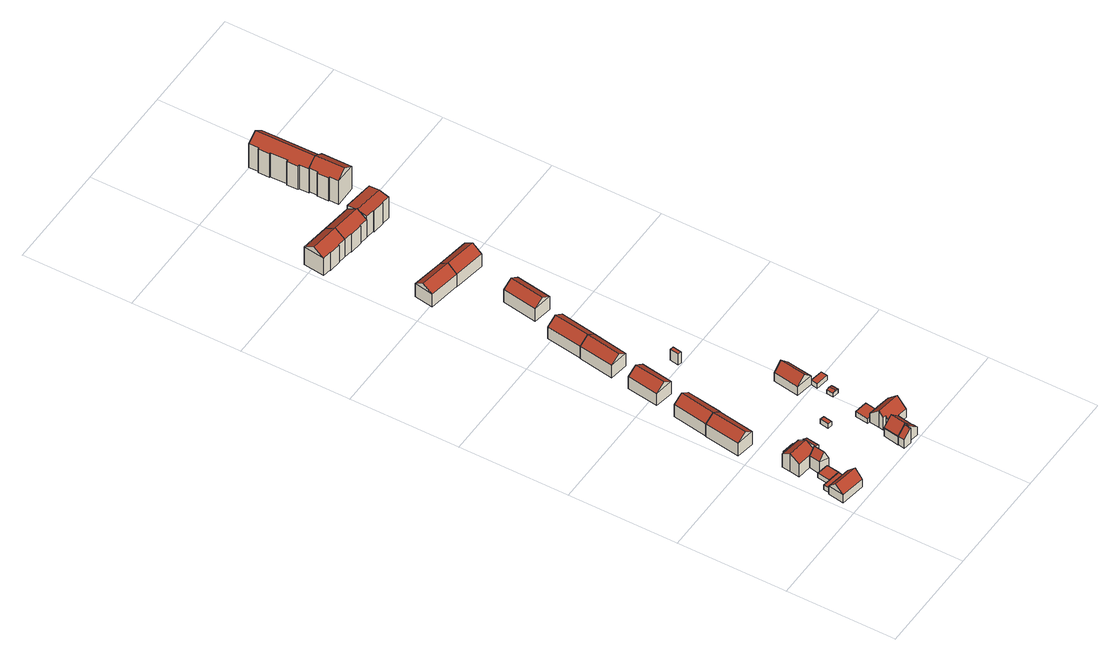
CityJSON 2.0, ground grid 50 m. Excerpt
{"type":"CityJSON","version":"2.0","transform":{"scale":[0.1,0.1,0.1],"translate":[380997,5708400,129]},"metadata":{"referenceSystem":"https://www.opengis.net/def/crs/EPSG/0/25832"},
"CityObjects":{
"building1":{"type":"Building","attributes":{"Gemeindeschluessel":"05911000","Geometrietyp2DReferenz":"3000","function":"31001_1010","roofType":"5000","measuredHeight":8.01,"storeysAboveGround":1},"address":[{"country":"Germany","locality":"Bochum","thoroughfareNumber":"64","thoroughfareName":"Kirchharpener Str."}],"geometry":[{"type":"Solid","lod":"2","boundaries":[[[[0,1,2,3]],[[4,5,1,0]],[[6,7,5,4]],[[8,9,7,6]],[[10,11,9,8]],[[3,2,11,10]],[[8,6,4,0,12,13]],[[13,12,3,10]],[[8,13,10]],[[3,12,0]],[[1,5,7,9,11,2]]]],"semantics":{"surfaces":[{"type":"WallSurface"},{"type":"RoofSurface"},{"type":"GroundSurface"}],"values":[[0,0,0,0,0,0,1,1,0,0,2]]}}]},
"building2":{"type":"Building","attributes":{"Gemeindeschluessel":"05911000","Geometrietyp2DReferenz":"3000","function":"31001_2463","roofType":"1000","measuredHeight":2.48,"storeysAboveGround":1},"geometry":[{"type":"Solid","lod":"2","boundaries":[[[[14,15,16,17]],[[18,19,15,14]],[[20,21,19,18]],[[17,16,21,20]],[[18,14,17,20]],[[15,19,21,16]]]],"semantics":{"surfaces":[{"type":"WallSurface"},{"type":"RoofSurface"},{"type":"GroundSurface"}],"values":[[0,0,0,0,1,2]]}}]},
"building3":{"type":"Building","attributes":{"Gemeindeschluessel":"05911000","Geometrietyp2DReferenz":"3000","function":"31001_2463","roofType":"1000","measuredHeight":2.49,"storeysAboveGround":1},"geometry":[{"type":"Solid","lod":"2","boundaries":[[[[22,23,24,25]],[[26,27,23,22]],[[28,29,27,26]],[[25,24,29,28]],[[26,22,25,28]],[[23,27,29,24]]]],"semantics":{"surfaces":[{"type":"WallSurface"},{"type":"RoofSurface"},{"type":"GroundSurface"}],"values":[[0,0,0,0,1,2]]}}]},
"building4":{"type":"Building","attributes":{"Gemeindeschluessel":"05911000","Geometrietyp2DReferenz":"3000","function":"31001_1010"},"address":[{"country":"Germany","locality":"Bochum","thoroughfareNumber":"62","thoroughfareName":"Kirchharpener Str."}],"children":["building4-1","building4-2","building4-3"]},
"building4-1":{"type":"BuildingPart","attributes":{"roofType":"3100","measuredHeight":10.05,"storeysAboveGround":2},"parents":["building4"],"geometry":[{"type":"Solid","lod":"2","boundaries":[[[[30,31,32,33]],[[34,35,31,30]],[[36,37,35,34]],[[30,38,34]],[[33,39,40,38,30]],[[34,38,40,41,36]],[[31,35,37,42,32]],[[42,37,36,43]],[[32,42,43,33]],[[40,39,44,41]],[[41,44,43,36]],[[44,39,33,43]]]],"semantics":{"surfaces":[{"type":"WallSurface"},{"type":"RoofSurface"},{"type":"GroundSurface"},{"type":"ClosureSurface"}],"values":[[0,0,0,0,1,1,2,3,3,0,3,3]]}}]},
"building4-2":{"type":"BuildingPart","attributes":{"roofType":"3100","measuredHeight":9.7,"storeysAboveGround":2},"parents":["building4"],"geometry":[{"type":"Solid","lod":"2","boundaries":[[[[45,46,47,48]],[[49,50,46,45]],[[51,52,50,49]],[[53,54,52,51]],[[55,56,54,53]],[[48,47,37,36,57]],[[58,55,53,51,49,45,59]],[[48,57,41,44,60,59,45]],[[46,50,52,54,56,61,42,37,47]],[[58,59,62]],[[56,55,58,62,61]],[[62,59,60]],[[62,60,44,43,42,61]],[[41,57,36]],[[42,43,36,37]],[[43,44,41,36]]]],"semantics":{"surfaces":[{"type":"WallSurface"},{"type":"RoofSurface"},{"type":"GroundSurface"},{"type":"ClosureSurface"}],"values":[[0,0,0,0,0,0,1,1,2,0,3,0,3,0,3,3]]}}]},
"building4-3":{"type":"BuildingPart","attributes":{"roofType":"2100","measuredHeight":9.58,"storeysAboveGround":2},"parents":["building4"],"geometry":[{"type":"Solid","lod":"2","boundaries":[[[[63,64,56,55,65]],[[66,33,32,64,63]],[[65,58,62,60,67,66,63]],[[42,61,56,64,32]],[[33,66,67,39]],[[32,33,43,42]],[[33,39,44,43]],[[44,39,67,60]],[[58,65,55]],[[61,62,58,55,56]],[[42,43,44,60,62,61]]]],"semantics":{"surfaces":[{"type":"WallSurface"},{"type":"RoofSurface"},{"type":"GroundSurface"},{"type":"ClosureSurface"}],"values":[[0,0,1,2,0,3,3,0,0,3,3]]}}]},
"building5":{"type":"Building","attributes":{"Gemeindeschluessel":"05911000","Geometrietyp2DReferenz":"3000","function":"31001_2463","roofType":"2100","measuredHeight":3.97,"storeysAboveGround":1},"geometry":[{"type":"Solid","lod":"2","boundaries":[[[[68,69,70,71]],[[72,73,69,68]],[[74,75,73,72]],[[71,70,75,74]],[[72,68,71,74]],[[69,73,75,70]]]],"semantics":{"surfaces":[{"type":"WallSurface"},{"type":"RoofSurface"},{"type":"GroundSurface"}],"values":[[0,0,0,0,1,2]]}}]},
"building6":{"type":"Building","attributes":{"Gemeindeschluessel":"05911000","Geometrietyp2DReferenz":"3000","function":"31001_1010","roofType":"3100","measuredHeight":10.08,"storeysAboveGround":2},"address":[{"country":"Germany","locality":"Bochum","thoroughfareNumber":"21","thoroughfareName":"In der Delle"}],"geometry":[{"type":"Solid","lod":"2","boundaries":[[[[76,77,78,79]],[[80,81,77,76]],[[82,83,81,80]],[[79,78,83,82]],[[76,84,80]],[[82,85,79]],[[79,85,84,76]],[[80,84,85,82]],[[77,81,83,78]]]],"semantics":{"surfaces":[{"type":"WallSurface"},{"type":"RoofSurface"},{"type":"GroundSurface"}],"values":[[0,0,0,0,0,0,1,1,2]]}}]},
"building7":{"type":"Building","attributes":{"Gemeindeschluessel":"05911000","Geometrietyp2DReferenz":"3000","function":"31001_1010","roofType":"3100","measuredHeight":9.87,"storeysAboveGround":2},"address":[{"country":"Germany","locality":"Bochum","thoroughfareNumber":"19","thoroughfareName":"In der Delle"}],"geometry":[{"type":"Solid","lod":"2","boundaries":[[[[86,87,88,76]],[[89,90,87,86]],[[91,92,90,89]],[[76,88,92,91]],[[86,93,89]],[[91,84,76]],[[76,84,93,86]],[[89,93,84,91]],[[87,90,92,88]]]],"semantics":{"surfaces":[{"type":"WallSurface"},{"type":"RoofSurface"},{"type":"GroundSurface"}],"values":[[0,0,0,0,0,0,1,1,2]]}}]},
"building8":{"type":"Building","attributes":{"Gemeindeschluessel":"05911000","Geometrietyp2DReferenz":"3000","function":"31001_1010","roofType":"2100","measuredHeight":8.19,"storeysAboveGround":1},"geometry":[{"type":"Solid","lod":"2","boundaries":[[[[94,95,96,97]],[[98,99,95,94]],[[100,101,99,98]],[[102,103,101,100]],[[97,96,103,102]],[[100,98,94,97,102]],[[95,99,101,103,96]]]],"semantics":{"surfaces":[{"type":"WallSurface"},{"type":"RoofSurface"},{"type":"GroundSurface"}],"values":[[0,0,0,0,0,1,2]]}}]},
"building9":{"type":"Building","attributes":{"Gemeindeschluessel":"05911000","Geometrietyp2DReferenz":"3000","function":"31001_1010","roofType":"3100","measuredHeight":9.65,"storeysAboveGround":2},"address":[{"country":"Germany","locality":"Bochum","thoroughfareNumber":"17","thoroughfareName":"In der Delle"}],"geometry":[{"type":"Solid","lod":"2","boundaries":[[[[104,105,106,107]],[[108,109,105,104]],[[110,111,109,108]],[[107,106,111,110]],[[104,112,108]],[[110,113,107]],[[107,113,112,104]],[[108,112,113,110]],[[105,109,111,106]]]],"semantics":{"surfaces":[{"type":"WallSurface"},{"type":"RoofSurface"},{"type":"GroundSurface"}],"values":[[0,0,0,0,0,0,1,1,2]]}}]},
"building10":{"type":"Building","attributes":{"Gemeindeschluessel":"05911000","Geometrietyp2DReferenz":"3000","function":"51009_1610","roofType":"1000","measuredHeight":2.3},"geometry":[{"type":"Solid","lod":"2","boundaries":[[[[114,115,116,117]],[[118,119,115,114]],[[120,121,119,118]],[[117,116,121,120]],[[118,114,117,120]],[[115,119,121,116]]]],"semantics":{"surfaces":[{"type":"WallSurface"},{"type":"RoofSurface"},{"type":"GroundSurface"}],"values":[[0,0,0,0,1,2]]}}]},
"building11":{"type":"Building","attributes":{"Gemeindeschluessel":"05911000","Geometrietyp2DReferenz":"3000","function":"31001_1010"},"address":[{"country":"Germany","locality":"Bochum","thoroughfareNumber":"61","thoroughfareName":"Kirchharpener Str."}],"children":["building11-1","building11-2","building11-3"]},
"building11-1":{"type":"BuildingPart","attributes":{"roofType":"2100","measuredHeight":8.98,"storeysAboveGround":1},"parents":["building11"],"geometry":[{"type":"Solid","lod":"2","boundaries":[[[[122,123,124,125,126]],[[127,128,123,122]],[[129,130,131,132,128,127]],[[122,126,133,134,129,127]],[[124,123,128,132]],[[125,133,126]],[[130,129,134]],[[124,132,131,125]],[[131,130,134,133,125]]]],"semantics":{"surfaces":[{"type":"WallSurface"},{"type":"RoofSurface"},{"type":"GroundSurface"},{"type":"ClosureSurface"}],"values":[[0,0,0,1,2,0,0,3,3]]}}]},
"building11-2":{"type":"BuildingPart","attributes":{"roofType":"3100","measuredHeight":8.76,"storeysAboveGround":1},"parents":["building11"],"geometry":[{"type":"Solid","lod":"2","boundaries":[[[[135,136,137,138]],[[125,124,139,140]],[[141,142,132,131]],[[138,137,142,141]],[[130,134,143,144,145,146,147]],[[148,144,143,133,125,140]],[[146,145,135,138]],[[147,146,138,141]],[[145,149,135]],[[130,147,141,131]],[[136,139,124,132,142,137]],[[136,135,140,139]],[[124,125,131,132]],[[145,144,148,149]],[[149,148,140,135]],[[134,133,143]],[[130,131,125,133,134]]]],"semantics":{"surfaces":[{"type":"WallSurface"},{"type":"RoofSurface"},{"type":"GroundSurface"},{"type":"ClosureSurface"}],"values":[[0,0,0,0,1,1,0,0,0,0,2,3,3,0,3,0,3]]}}]},
"building11-3":{"type":"BuildingPart","attributes":{"roofType":"3100","measuredHeight":9.26,"storeysAboveGround":1},"parents":["building11"],"geometry":[{"type":"Solid","lod":"2","boundaries":[[[[150,151,136,135,149]],[[152,153,151,150]],[[154,155,153,152]],[[156,157,155,154]],[[158,159,157,156]],[[160,161,159,158]],[[162,163,161,160]],[[164,165,163,162]],[[166,167,165,164]],[[168,140,139,167,166]],[[160,158,156,154,162]],[[152,150,149,148,168,166,164,162,154]],[[136,151,153,155,157,159,161,163,165,167,139]],[[140,168,148]],[[136,139,140,135]],[[135,140,148,149]]]],"semantics":{"surfaces":[{"type":"WallSurface"},{"type":"RoofSurface"},{"type":"GroundSurface"},{"type":"ClosureSurface"}],"values":[[0,0,0,0,0,0,0,0,0,0,1,1,2,0,3,3]]}}]},
"building12":{"type":"Building","attributes":{"Gemeindeschluessel":"05911000","Geometrietyp2DReferenz":"3000","function":"31001_2463","roofType":"1000","measuredHeight":2.75,"storeysAboveGround":1},"geometry":[{"type":"Solid","lod":"2","boundaries":[[[[169,170,171,172]],[[173,174,170,169]],[[175,159,174,173]],[[176,157,159,175]],[[172,171,157,176]],[[175,173,169,172,176]],[[170,174,159,157,171]]]],"semantics":{"surfaces":[{"type":"WallSurface"},{"type":"RoofSurface"},{"type":"GroundSurface"}],"values":[[0,0,0,0,0,1,2]]}}]},
"building13":{"type":"Building","attributes":{"Gemeindeschluessel":"05911000","Geometrietyp2DReferenz":"3000","function":"31001_1010","roofType":"3100","measuredHeight":9.89,"storeysAboveGround":2},"address":[{"country":"Germany","locality":"Bochum","thoroughfareNumber":"15","thoroughfareName":"In der Delle"}],"geometry":[{"type":"Solid","lod":"2","boundaries":[[[[177,178,179,180]],[[181,182,178,177]],[[183,184,182,181]],[[180,179,184,183]],[[177,185,181]],[[183,186,180]],[[180,186,185,177]],[[181,185,186,183]],[[178,182,184,179]]]],"semantics":{"surfaces":[{"type":"WallSurface"},{"type":"RoofSurface"},{"type":"GroundSurface"}],"values":[[0,0,0,0,0,0,1,1,2]]}}]},
"building14":{"type":"Building","attributes":{"Gemeindeschluessel":"05911000","Geometrietyp2DReferenz":"3000","function":"31001_1010","roofType":"3100","measuredHeight":9.63,"storeysAboveGround":2},"address":[{"country":"Germany","locality":"Bochum","thoroughfareNumber":"13","thoroughfareName":"In der Delle"}],"geometry":[{"type":"Solid","lod":"2","boundaries":[[[[187,188,189,177]],[[190,191,188,187]],[[181,192,191,190]],[[177,189,192,181]],[[187,193,190]],[[181,194,177]],[[177,194,193,187]],[[190,193,194,181]],[[188,191,192,189]]]],"semantics":{"surfaces":[{"type":"WallSurface"},{"type":"RoofSurface"},{"type":"GroundSurface"}],"values":[[0,0,0,0,0,0,1,1,2]]}}]},
"building15":{"type":"Building","attributes":{"Gemeindeschluessel":"05911000","Geometrietyp2DReferenz":"3000","function":"31001_1313","roofType":"3100","measuredHeight":2.59,"storeysAboveGround":1},"geometry":[{"type":"Solid","lod":"2","boundaries":[[[[195,196,197,198]],[[199,200,196,195]],[[201,202,200,199]],[[198,197,202,201]],[[195,203,199]],[[201,204,198]],[[198,204,203,195]],[[199,203,204,201]],[[196,200,202,197]]]],"semantics":{"surfaces":[{"type":"WallSurface"},{"type":"RoofSurface"},{"type":"GroundSurface"}],"values":[[0,0,0,0,0,0,1,1,2]]}}]},
"building16":{"type":"Building","attributes":{"Gemeindeschluessel":"05911000","Geometrietyp2DReferenz":"3000","function":"51009_1610","roofType":"1000","measuredHeight":6},"geometry":[{"type":"Solid","lod":"2","boundaries":[[[[205,206,207,208]],[[209,210,206,205]],[[211,212,210,209]],[[208,207,212,211]],[[209,205,208,211]],[[206,210,212,207]]]],"semantics":{"surfaces":[{"type":"WallSurface"},{"type":"RoofSurface"},{"type":"GroundSurface"}],"values":[[0,0,0,0,1,2]]}}]},
"building17":{"type":"Building","attributes":{"Gemeindeschluessel":"05911000","Geometrietyp2DReferenz":"3000","function":"31001_1010","roofType":"3100","measuredHeight":8.68,"storeysAboveGround":1},"address":[{"country":"Germany","locality":"Bochum","thoroughfareNumber":"59","thoroughfareName":"Kirchharpener Str."}],"geometry":[{"type":"Solid","lod":"2","boundaries":[[[[213,214,215,216]],[[217,218,214,213]],[[219,220,218,217]],[[216,215,220,219]],[[213,221,217]],[[219,222,216]],[[216,222,221,213]],[[217,221,222,219]],[[214,218,220,215]]]],"semantics":{"surfaces":[{"type":"WallSurface"},{"type":"RoofSurface"},{"type":"GroundSurface"}],"values":[[0,0,0,0,0,0,1,1,2]]}}]},
"building18":{"type":"Building","attributes":{"Gemeindeschluessel":"05911000","Geometrietyp2DReferenz":"3000","function":"31001_2463","roofType":"1000","measuredHeight":2.43,"storeysAboveGround":1},"geometry":[{"type":"Solid","lod":"2","boundaries":[[[[223,224,225,226]],[[227,228,224,223]],[[229,230,228,227]],[[226,225,230,229]],[[227,223,226,229]],[[224,228,230,225]]]],"semantics":{"surfaces":[{"type":"WallSurface"},{"type":"RoofSurface"},{"type":"GroundSurface"}],"values":[[0,0,0,0,1,2]]}}]},
"building19":{"type":"Building","attributes":{"Gemeindeschluessel":"05911000","Geometrietyp2DReferenz":"3000","function":"31001_1010","roofType":"3100","measuredHeight":10.11,"storeysAboveGround":2},"address":[{"country":"Germany","locality":"Bochum","thoroughfareNumber":"7","thoroughfareName":"In der Delle"}],"geometry":[{"type":"Solid","lod":"2","boundaries":[[[[231,232,233,234]],[[235,236,232,231]],[[237,238,236,235]],[[234,233,238,237]],[[231,239,235]],[[237,240,234]],[[234,240,239,231]],[[235,239,240,237]],[[232,236,238,233]]]],"semantics":{"surfaces":[{"type":"WallSurface"},{"type":"RoofSurface"},{"type":"GroundSurface"}],"values":[[0,0,0,0,0,0,1,1,2]]}}]},
"building20":{"type":"Building","attributes":{"Gemeindeschluessel":"05911000","Geometrietyp2DReferenz":"3000","function":"31001_1010","roofType":"3100","measuredHeight":9.92,"storeysAboveGround":2},"address":[{"country":"Germany","locality":"Bochum","thoroughfareNumber":"11","thoroughfareName":"In der Delle"}],"geometry":[{"type":"Solid","lod":"2","boundaries":[[[[241,242,243,244]],[[245,246,242,241]],[[247,248,246,245]],[[244,243,248,247]],[[241,249,245]],[[247,250,244]],[[244,250,249,241]],[[245,249,250,247]],[[242,246,248,243]]]],"semantics":{"surfaces":[{"type":"WallSurface"},{"type":"RoofSurface"},{"type":"GroundSurface"}],"values":[[0,0,0,0,0,0,1,1,2]]}}]},
"building21":{"type":"Building","attributes":{"Gemeindeschluessel":"05911000","Geometrietyp2DReferenz":"3000","function":"31001_1010","roofType":"5000","measuredHeight":12.85,"storeysAboveGround":3},"address":[{"country":"Germany","locality":"Bochum","thoroughfareNumber":"97","thoroughfareName":"Heinrichstr."}],"geometry":[{"type":"Solid","lod":"2","boundaries":[[[[251,252,253,254]],[[255,256,252,251]],[[257,258,256,255]],[[259,260,258,257]],[[261,262,260,259]],[[263,264,262,261]],[[265,266,264,263]],[[254,253,266,265]],[[255,251,267,268]],[[263,261,259,257,268,267,254,265]],[[254,267,251]],[[255,268,257]],[[252,256,258,260,262,264,266,253]]]],"semantics":{"surfaces":[{"type":"WallSurface"},{"type":"RoofSurface"},{"type":"GroundSurface"}],"values":[[0,0,0,0,0,0,0,0,1,1,0,0,2]]}}]},
"building22":{"type":"Building","attributes":{"Gemeindeschluessel":"05911000","Geometrietyp2DReferenz":"3000","function":"31001_1010","roofType":"3100","measuredHeight":10.23,"storeysAboveGround":2},"address":[{"country":"Germany","locality":"Bochum","thoroughfareNumber":"9","thoroughfareName":"In der Delle"}],"geometry":[{"type":"Solid","lod":"2","boundaries":[[[[269,270,271,231]],[[272,273,270,269]],[[235,274,273,272]],[[231,271,274,235]],[[269,275,272]],[[235,239,231]],[[231,239,275,269]],[[272,275,239,235]],[[270,273,274,271]]]],"semantics":{"surfaces":[{"type":"WallSurface"},{"type":"RoofSurface"},{"type":"GroundSurface"}],"values":[[0,0,0,0,0,0,1,1,2]]}}]},
"building23":{"type":"Building","attributes":{"Gemeindeschluessel":"05911000","Geometrietyp2DReferenz":"3000","function":"31001_1010","roofType":"3100","measuredHeight":12.98,"storeysAboveGround":3},"address":[{"country":"Germany","locality":"Bochum","thoroughfareNumber":"99","thoroughfareName":"Heinrichstr."}],"geometry":[{"type":"Solid","lod":"2","boundaries":[[[[276,277,278,279]],[[280,281,277,276]],[[282,283,281,280]],[[268,284,283,282]],[[255,285,284,268]],[[286,287,285,255]],[[288,289,287,286]],[[290,291,289,288]],[[292,293,291,290]],[[279,278,293,292]],[[286,255,268,288]],[[282,280,276,279,292,290,288,268]],[[277,281,283,284,285,287,289,291,293,278]]]],"semantics":{"surfaces":[{"type":"WallSurface"},{"type":"RoofSurface"},{"type":"GroundSurface"}],"values":[[0,0,0,0,0,0,0,0,0,0,1,1,2]]}}]},
"building24":{"type":"Building","attributes":{"Gemeindeschluessel":"05911000","Geometrietyp2DReferenz":"3000","function":"31001_1010","roofType":"3100","measuredHeight":12.52,"storeysAboveGround":3},"address":[{"country":"Germany","locality":"Bochum","thoroughfareNumber":"101","thoroughfareName":"Heinrichstr."}],"geometry":[{"type":"Solid","lod":"2","boundaries":[[[[294,295,296,297]],[[298,299,295,294]],[[300,291,299,298]],[[301,289,291,300]],[[302,287,289,301]],[[303,304,287,302]],[[305,306,304,303]],[[307,308,306,305]],[[309,310,308,307]],[[297,296,310,309]],[[303,302,301,305]],[[300,298,294,297,309,307,305,301]],[[295,299,291,289,287,304,306,308,310,296]]]],"semantics":{"surfaces":[{"type":"WallSurface"},{"type":"RoofSurface"},{"type":"GroundSurface"}],"values":[[0,0,0,0,0,0,0,0,0,0,1,1,2]]}}]},
"building25":{"type":"Building","attributes":{"Gemeindeschluessel":"05911000","Geometrietyp2DReferenz":"3000","function":"31001_1010","roofType":"5000","measuredHeight":16.09,"storeysAboveGround":4},"address":[{"country":"Germany","locality":"Bochum","thoroughfareNumber":"56","thoroughfareName":"Kirchharpener Str."}],"geometry":[{"type":"Solid","lod":"2","boundaries":[[[[311,312,313,314]],[[315,316,312,311]],[[317,318,316,315]],[[319,320,318,317]],[[321,322,320,319]],[[323,324,322,321]],[[325,326,324,323]],[[314,313,326,325]],[[319,317,327,328]],[[321,328,327,315,311,314,325,323]],[[319,328,321]],[[315,327,317]],[[312,316,318,320,322,324,326,313]]]],"semantics":{"surfaces":[{"type":"WallSurface"},{"type":"RoofSurface"},{"type":"GroundSurface"}],"values":[[0,0,0,0,0,0,0,0,1,1,0,0,2]]}}]},
"building26":{"type":"Building","attributes":{"Gemeindeschluessel":"05911000","Geometrietyp2DReferenz":"3000","function":"31001_1010","roofType":"3100","measuredHeight":16.46,"storeysAboveGround":4},"address":[{"country":"Germany","locality":"Bochum","thoroughfareNumber":"54","thoroughfareName":"Kirchharpener Str."},{"country":"Germany","locality":"Bochum","thoroughfareNumber":"52","thoroughfareName":"Kirchharpener Str."}],"geometry":[{"type":"Solid","lod":"2","boundaries":[[[[329,330,331,332]],[[333,334,330,329]],[[335,336,334,333]],[[337,338,336,335]],[[339,340,338,337]],[[341,342,340,339]],[[343,344,342,341]],[[345,346,344,343]],[[347,348,346,345]],[[349,350,348,347]],[[351,352,350,349]],[[353,354,352,351]],[[355,356,354,353]],[[332,331,356,355]],[[349,347,345,351]],[[343,341,339,337,335,333,329,332,355,353,351,345]],[[330,334,336,338,340,342,344,346,348,350,352,354,356,331]]]],"semantics":{"surfaces":[{"type":"WallSurface"},{"type":"RoofSurface"},{"type":"GroundSurface"}],"values":[[0,0,0,0,0,0,0,0,0,0,0,0,0,0,1,1,2]]}}]}
},
"vertices":[
[21,128,76],[21,128,33],[9,54,33],[9,54,76],[27,127,76],[27,127,33],[116,113,76],[116,113,33],[134,110,76],[134,110,33],[122,36,76],[122,36,33],[15,91,114],[128,73,114],
[31,156,59],[31,156,34],[27,127,34],[27,127,59],[120,143,59],[120,143,34],[116,113,59],[116,113,34],
[73,209,60],[73,209,35],[64,152,35],[64,152,60],[129,200,60],[129,200,35],[120,143,60],[120,143,35],
[146,204,84],[146,204,37],[154,255,37],[154,255,84],[93,212,102],[93,212,37],[101,264,102],[101,264,37],[120,208,137],[133,259,126],[127,259,137],[103,263,105],[133,259,37],[133,259,91],[133,259,105],
[44,319,134],[44,319,37],[37,273,37],[37,273,105],[49,358,108],[49,358,37],[90,352,108],[90,352,37],[146,344,108],[146,344,37],[142,319,125],[142,319,37],[101,264,105],[140,307,133],[140,305,134],[140,303,133],[140,305,37],[140,305,133],
[163,315,121],[163,315,37],[142,319,133],[154,255,121],[133,259,133],
[146,344,78],[146,344,39],[150,372,39],[150,372,71],[90,352,78],[90,352,39],[94,380,71],[94,380,39],
[31,696,110],[31,696,40],[6,533,40],[6,533,110],[116,683,111],[116,683,40],[90,520,111],[90,520,40],[74,689,141],[49,526,141],
[56,857,110],[56,857,43],[31,696,43],[141,844,112],[141,844,43],[116,683,112],[116,683,43],[100,850,141],
[388,8,79],[388,8,33],[427,2,33],[427,2,115],[393,39,78],[393,39,33],[432,33,115],[432,33,33],[428,11,115],[428,11,33],
[92,1089,111],[92,1089,46],[69,945,46],[69,945,111],[176,1076,115],[176,1076,46],[154,931,115],[154,931,46],[136,1082,142],[113,938,142],
[330,356,60],[330,356,37],[323,315,37],[323,315,60],[349,352,60],[349,352,37],[342,312,60],[342,312,37],
[477,4,77],[477,4,32],[480,25,32],[480,25,75],[480,25,77],[428,11,122],[428,11,32],[432,33,122],[432,33,116],[432,33,75],[432,33,32],[451,29,104],[435,32,119],
[440,105,75],[440,105,32],[405,110,32],[405,110,75],[492,97,32],[492,97,75],[393,39,75],[393,39,32],[436,32,120],[447,104,120],[440,105,114],[405,110,81],[393,39,81],[487,98,80],[440,105,80],
[444,127,102],[444,127,32],[431,130,102],[431,130,32],[434,152,125],[434,152,32],[442,199,78],[442,199,32],[489,192,79],[489,192,32],[551,182,79],[551,182,32],[543,135,125],[543,135,32],[536,91,80],[536,91,32],[492,98,81],[492,98,32],[492,97,80],
[439,261,59],[439,261,32],[429,201,32],[429,201,59],[499,252,59],[499,252,32],[489,192,59],[442,199,59],
[131,1334,114],[131,1334,47],[106,1174,47],[106,1174,114],[215,1320,118],[215,1320,47],[189,1161,118],[189,1161,47],[176,1327,146],[150,1167,146],
[157,1498,113],[157,1498,49],[131,1334,49],[243,1485,118],[243,1485,49],[215,1320,49],[201,1491,145],[175,1327,145],
[480,420,59],[480,420,38],[477,389,38],[477,389,59],[510,416,59],[510,416,38],[507,385,59],[507,385,38],[495,418,64],[492,387,64],
[313,1034,101],[313,1034,41],[307,993,41],[307,993,101],[330,1031,101],[330,1031,41],[323,990,101],[323,990,41],
[432,630,84],[432,630,37],[414,511,37],[414,511,84],[511,617,83],[511,617,37],[492,499,83],[492,499,37],[471,624,123],[453,505,123],
[492,499,60],[492,499,36],[487,468,36],[487,468,60],[552,489,60],[552,489,36],[547,459,60],[547,459,36],
[225,2034,121],[225,2034,50],[80,2059,50],[80,2059,120],[211,1948,118],[211,1948,50],[66,1972,118],[66,1972,50],[218,1993,151],[73,2017,151],
[238,1750,115],[238,1750,48],[212,1589,48],[212,1589,115],[322,1737,119],[322,1737,48],[296,1576,119],[296,1576,48],[282,1743,147],[256,1582,147],
[15,2526,130],[15,2526,34],[3,2429,34],[3,2429,130],[145,2510,130],[145,2510,34],[133,2413,130],[133,2413,34],[95,2418,130],[95,2418,34],[95,2415,129],[95,2415,34],[42,2422,129],[42,2422,34],[43,2424,130],[43,2424,34],[9,2477,163],[139,2461,163],
[370,2010,121],[370,2010,49],[225,2034,49],[356,1924,118],[356,1924,49],[211,1948,49],[363,1969,151],
[172,2406,130],[172,2406,33],[229,2399,33],[229,2399,130],[172,2409,131],[172,2409,33],[133,2413,131],[133,2413,33],[139,2461,33],[145,2510,33],[281,2494,130],[281,2494,33],[275,2444,163],[275,2444,33],[269,2397,131],[269,2397,33],[229,2402,131],[229,2402,33],
[310,2389,148],[310,2389,33],[366,2383,33],[366,2383,148],[310,2392,149],[310,2392,33],[269,2397,149],[275,2444,159],[281,2494,149],[417,2478,149],[417,2478,33],[411,2428,159],[411,2428,33],[405,2381,149],[405,2381,33],[367,2385,149],[367,2385,33],
[377,2688,149],[377,2688,19],[372,2688,19],[372,2688,145],[377,2728,149],[377,2728,19],[474,2729,145],[474,2729,19],[476,2593,145],[476,2593,19],[378,2592,149],[378,2592,19],[378,2635,149],[378,2635,19],[373,2635,146],[373,2635,19],[423,2729,180],[424,2593,180],
[370,2825,140],[370,2825,10],[371,2773,10],[371,2773,140],[375,2825,143],[375,2825,10],[374,2903,143],[374,2903,10],[369,2903,140],[369,2903,10],[369,2956,140],[369,2956,10],[374,2956,143],[374,2956,10],[373,3001,143],[373,3001,10],[421,3001,174],[421,3001,10],[471,3002,132],[471,3002,10],[474,2729,132],[474,2729,10],[424,2729,174],[424,2729,10],[377,2728,143],[377,2728,10],[376,2773,143],[376,2773,10]
]}
